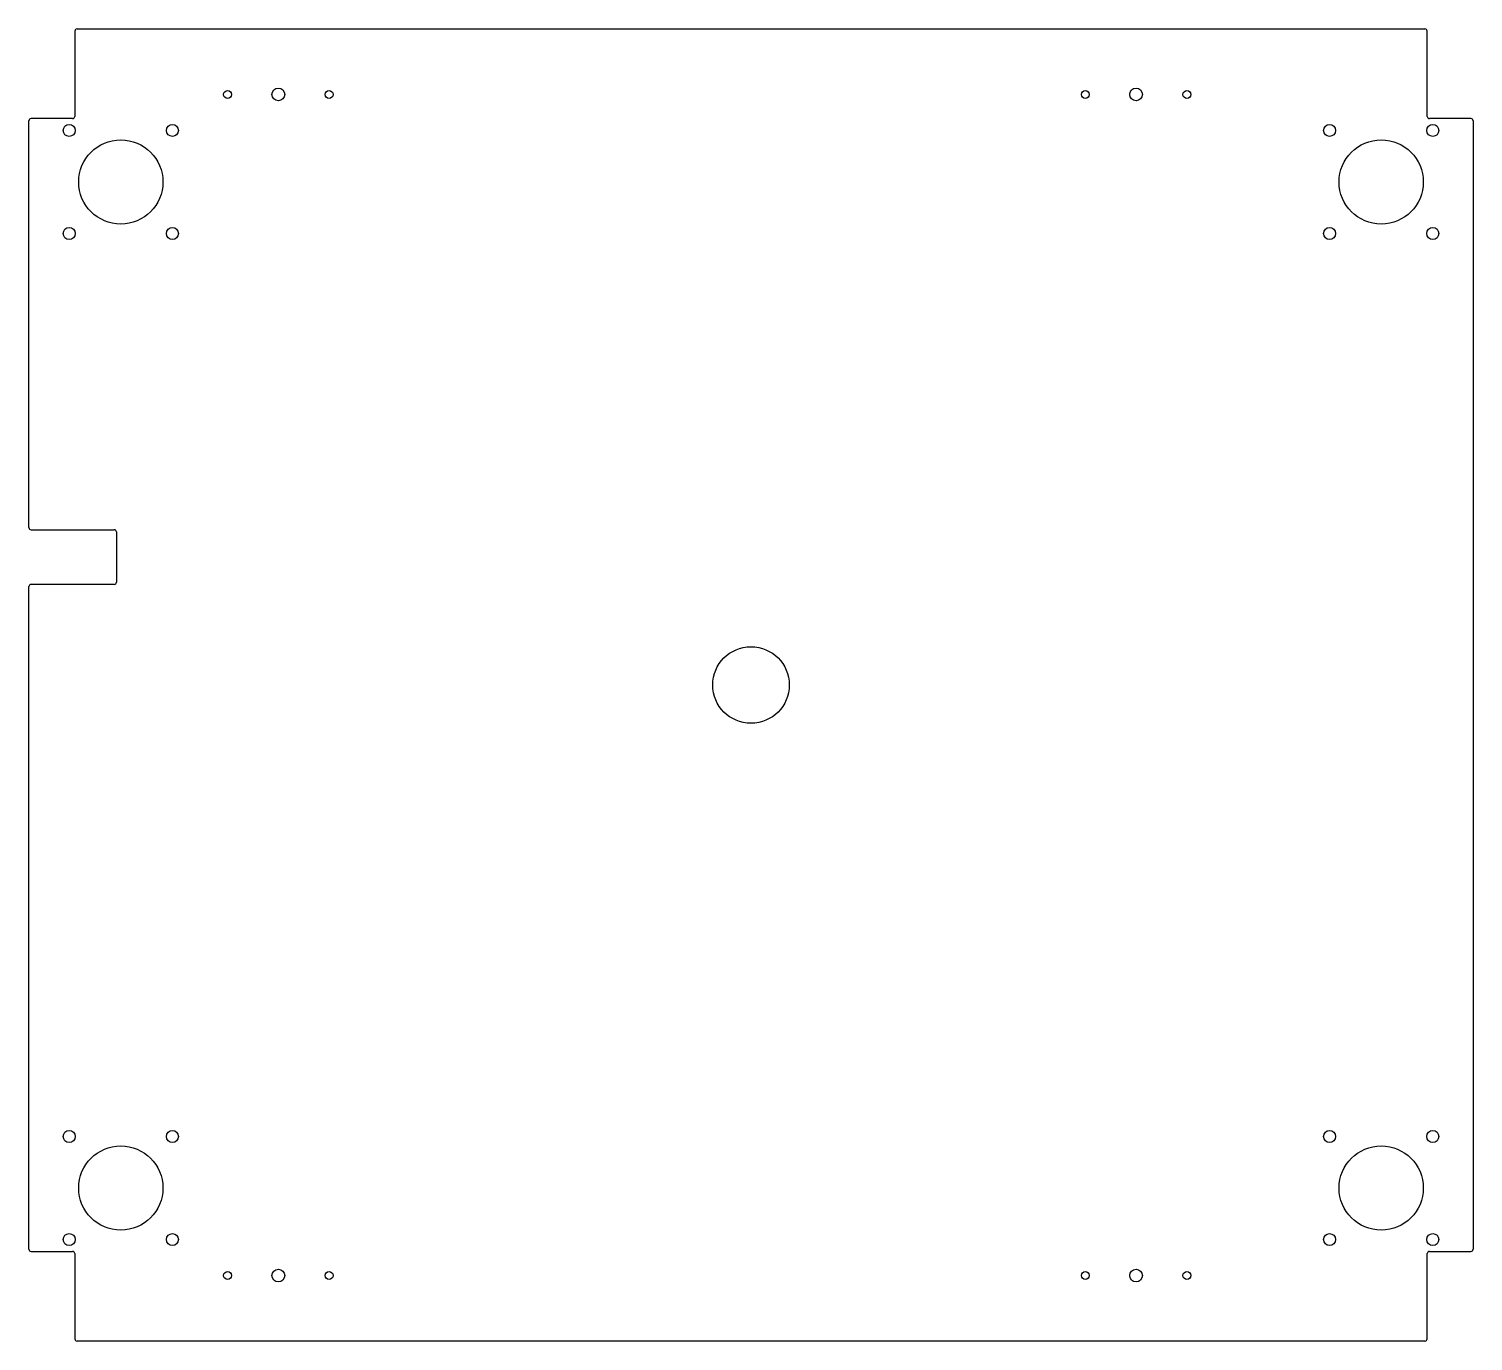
# Model space of a CAD drawing. Header units: millimetres. Extents: x -330 to 330, y -300 to 300.
import ezdxf

# ---------------------------------------------------------------- set-up
doc = ezdxf.new("R2010")
doc.units = ezdxf.units.MM

msp = doc.modelspace()

# ---------------------------------------------------------------- linework, layer by layer
at = {"color": 7, "linetype": 'Continuous', "lineweight": 25}
for p, q in [((-309, 299), (-309, 260)), ((-308, 300), (308, 300)), ((309, 260), (309, 299)), ((-330, 72), (-330, 258)), ((-310, 259), (-329, 259)), ((329, 259), (310, 259)), ((330, 258), (330, -258)), ((-329, 71), (-291, 71)), ((-290, 70), (-290, 47)), ((-330, -258), (-330, 45)), ((-291, 46), (-329, 46)), ((-329, -259), (-310, -259)), ((-309, -260), (-309, -299)), ((309, -299), (309, -260)), ((310, -259), (329, -259)), ((308, -300), (-308, -300))]:
    msp.add_line(p, q, dxfattribs=at)
for centre, radius in [((-239.2, 270), 1.8), ((-216, 270), 2.9), ((-192.8, 270), 1.8), ((152.8, 270), 1.8), ((176, 270), 2.9), ((199.2, 270), 1.8), ((-311.57, 253.57), 2.75), ((-264.43, 253.57), 2.75), ((264.43, 253.57), 2.75), ((311.57, 253.57), 2.75), ((-288, 230), 19.25), ((288, 230), 19.25), ((-311.57, 206.43), 2.75), ((-264.43, 206.43), 2.75), ((264.43, 206.43), 2.75), ((311.57, 206.43), 2.75), ((0, 0), 17.5), ((-311.57, -206.43), 2.75), ((-264.43, -206.43), 2.75), ((264.43, -206.43), 2.75), ((311.57, -206.43), 2.75), ((-288, -230), 19.25), ((288, -230), 19.25), ((-311.57, -253.57), 2.75), ((-264.43, -253.57), 2.75), ((264.43, -253.57), 2.75), ((311.57, -253.57), 2.75), ((-239.2, -270), 1.8), ((-216, -270), 2.9), ((-192.8, -270), 1.8), ((152.8, -270), 1.8), ((176, -270), 2.9), ((199.2, -270), 1.8)]:
    msp.add_circle(centre, radius, dxfattribs=at)
for centre, start, end in [((-308, 299), 90, 180), ((308, 299), 0, 90), ((-329, 258), 90, 180), ((-310, 260), 270, 360), ((310, 260), 180, 270), ((329, 258), 360, 90), ((-329, 72), 180, 270), ((-291, 70), 360, 90), ((-291, 47), 270, 0), ((-329, 45), 90, 180), ((-329, -258), 180, 270), ((-310, -260), 0, 90), ((310, -260), 90, 180), ((329, -258), 270, 0), ((-308, -299), 180, 270), ((308, -299), 270, 360)]:
    msp.add_arc(centre, 1, start, end, dxfattribs=at)

doc.saveas('drawing.dxf')
